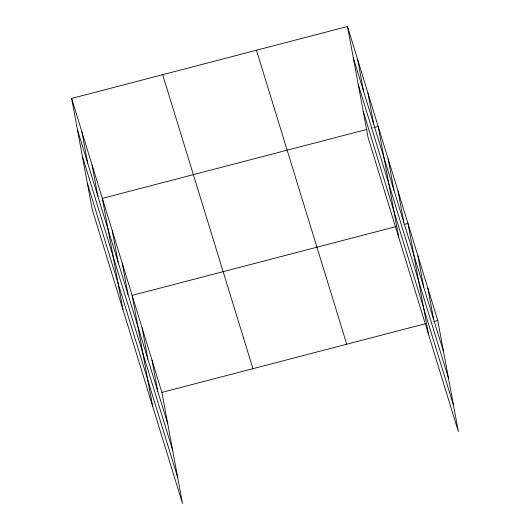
<?xml version="1.0" encoding="UTF-8"?>
<svg xmlns="http://www.w3.org/2000/svg" width="530" height="530" viewBox="0 0 530 530"><rect width="100%" height="100%" fill="white"/><g stroke="black" fill="none" stroke-linecap="round" stroke-linejoin="round"><path stroke-width="0.4" stroke-dasharray="2.65 1.99" d="M371.007 128.326L373.405 127.703"/><path stroke-width="0.79" d="M71.636 98.421L161.908 392.412L182.499 503.5L92.227 209.516L71.636 98.421L347.501 26.5L437.773 320.484L458.364 431.579L368.092 137.588L347.501 26.5M367.012 129.373L102.33 198.379L122.92 309.467M374.2 127.498L378.195 126.458L398.785 237.546M396.003 226.595L132.122 295.395L152.706 406.483M403.992 224.515L407.981 223.468L428.571 334.562M161.908 392.412L425.795 323.611M433.778 321.524L437.773 320.484M353.311 57.843L443.583 351.827M358.187 84.157L448.459 378.148M363.209 111.273L453.488 405.258M256.467 50.237L346.739 344.222M162.67 74.69L252.942 368.675M77.446 129.77L167.719 423.755M82.322 156.085L172.594 450.069M87.351 183.194L177.623 477.185M427.842 288.148L433.653 319.491M417.912 255.811L423.722 287.154M398.057 191.131L403.86 222.474M388.126 158.795L393.936 190.137M367.959 93.134L373.769 124.477M357.73 59.817L363.54 91.16M151.977 360.069L157.788 391.412M142.053 327.732L147.857 359.075M122.191 263.059L128.002 294.402M112.261 230.716L118.071 262.058M92.101 165.062L97.904 196.405M81.865 131.745L87.675 163.088"/></g></svg>
